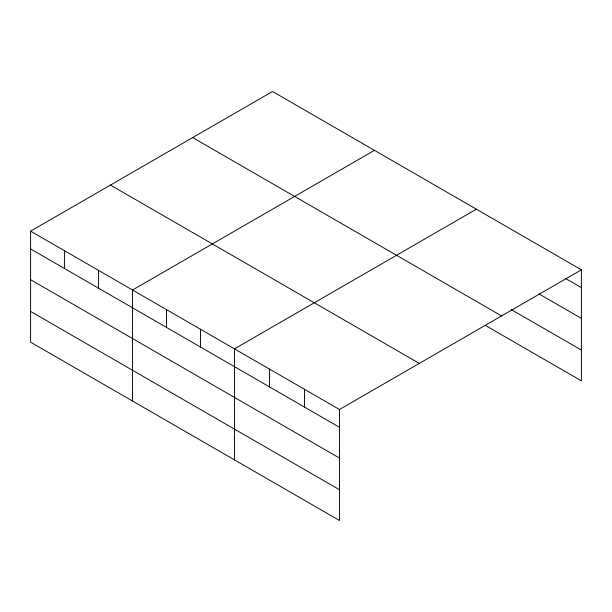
<?xml version="1.0" encoding="UTF-8"?>
<svg xmlns="http://www.w3.org/2000/svg" width="612" height="612" viewBox="0 0 612 612"><rect width="100%" height="100%" fill="white"/><g stroke="black" fill="none" stroke-linecap="round" stroke-linejoin="round"><path stroke-width="0.92" d="M339.484 458.051L339.484 409.497L30.6 231.16L30.6 342.169L339.484 520.506L339.484 458.051L30.6 279.715M485.331 325.37L581.4 380.84L581.4 269.831L272.516 91.494L30.6 231.16M374.445 150.345L132.536 290.012L132.536 401.021M476.381 209.197L234.465 348.863L234.465 459.872M339.484 409.497L581.4 269.831M565.932 278.69L581.4 287.625M539.065 293.944L581.4 318.385M511.387 309.657L581.4 350.079M192.681 137.585L501.572 315.922M110.428 185.076L419.319 363.406M30.6 248.954L339.484 427.291M30.6 311.409L339.484 489.745M304.478 389.286L304.478 407.079M269.471 369.074L269.471 386.868M200.491 329.248L200.491 347.035M166.51 309.634L166.51 327.42M98.555 270.397L98.555 288.191M64.581 250.782L64.581 268.569"/></g></svg>
